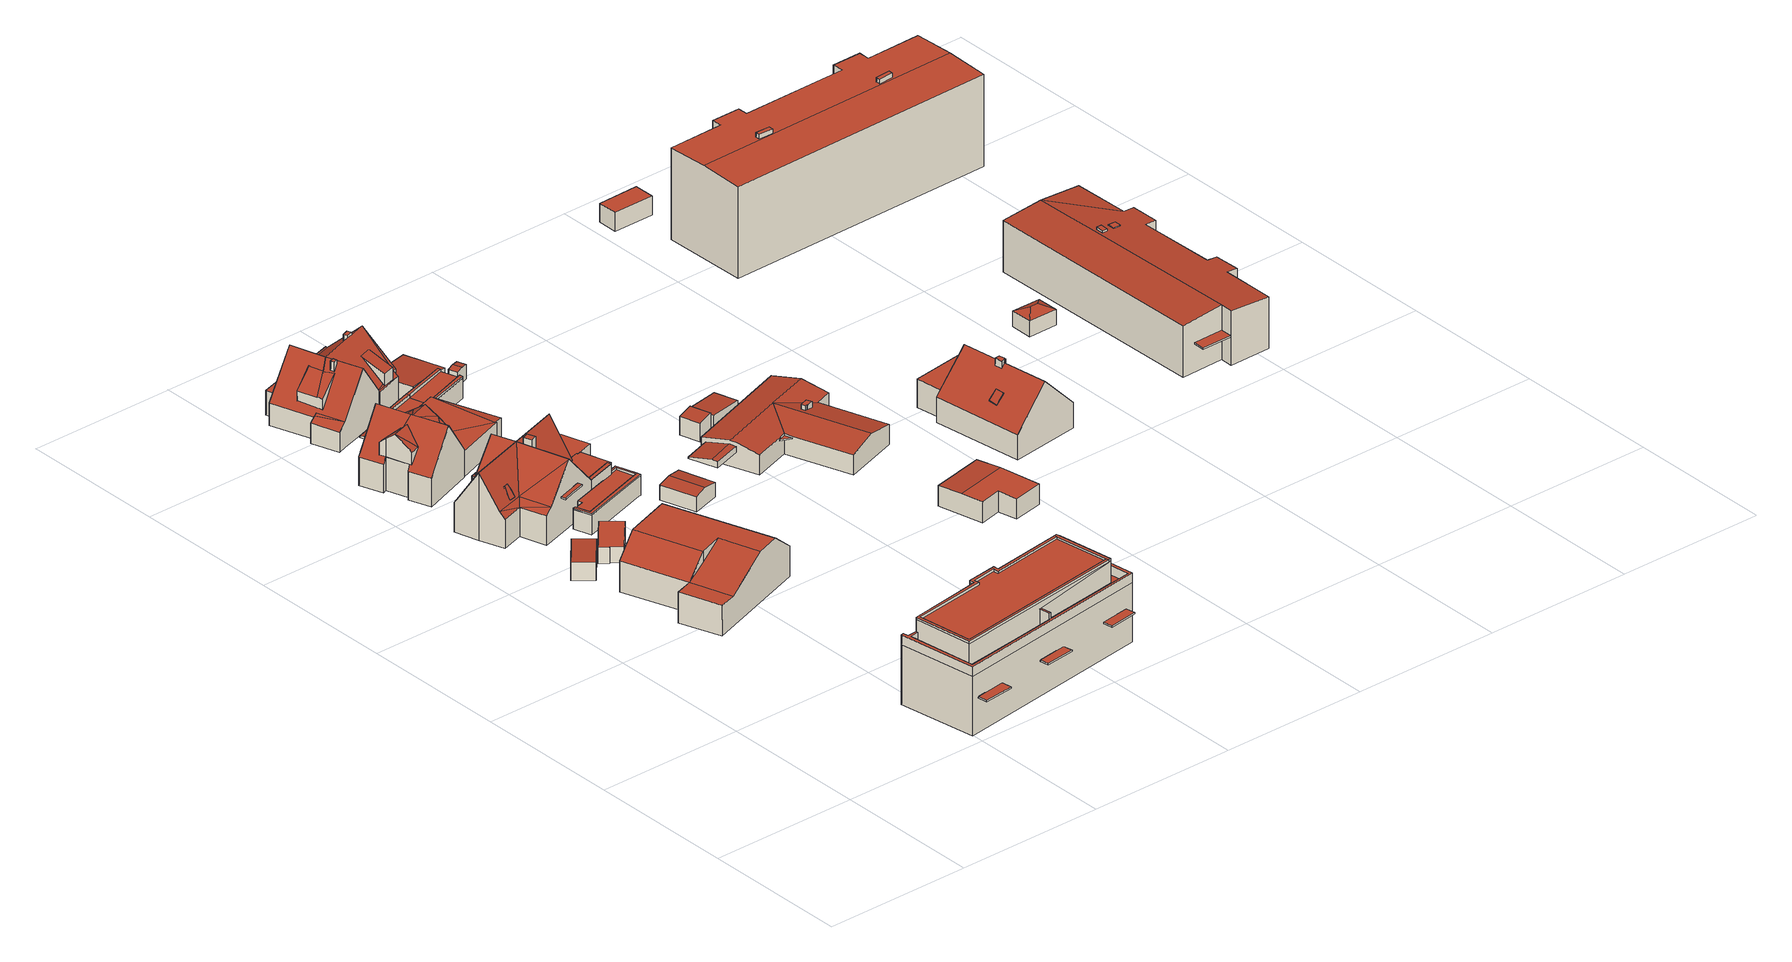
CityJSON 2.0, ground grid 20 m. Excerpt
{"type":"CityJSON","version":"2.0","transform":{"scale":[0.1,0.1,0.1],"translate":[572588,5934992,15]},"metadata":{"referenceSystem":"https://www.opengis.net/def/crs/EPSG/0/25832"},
"CityObjects":{
"building1":{"type":"Building","attributes":{"Grundfläche 2D":"16.717218","Grundhöhe NN":"17.805"},"geometry":[{"type":"Solid","lod":"3","boundaries":[[[[0,1,2,3]],[[1,0,4,5]],[[2,1,5,6]],[[3,2,6,7]],[[0,3,7,4]],[[5,4,7,6]]]],"semantics":{"surfaces":[{"type":"RoofSurface"},{"type":"WallSurface"},{"type":"GroundSurface"}],"values":[[0,1,1,1,1,2]]}}]},
"building2":{"type":"Building","attributes":{"Grundfläche 2D":"209.505184","Grundhöhe NN":"17.968"},"geometry":[{"type":"Solid","lod":"3","boundaries":[[[[8,9,10,11]],[[12,10,9,13,14,15]],[[13,16,17,14]],[[17,18,19,20]],[[20,12,15,21,17]],[[21,14,17]],[[15,14,21]],[[16,13,9,8,22,23]],[[17,16,23,24]],[[18,17,24,25]],[[19,18,25,26]],[[11,10,12,20,19,26,27]],[[8,11,27,22]],[[27,26,25,24,23,22]]]],"semantics":{"surfaces":[{"type":"RoofSurface"},{"type":"WallSurface"},{"type":"GroundSurface"}],"values":[[0,0,0,0,0,1,1,1,1,1,1,1,1,2]]}}]},
"building3":{"type":"Building","attributes":{"Grundfläche 2D":"16.753868","Grundhöhe NN":"17.918"},"geometry":[{"type":"Solid","lod":"3","boundaries":[[[[28,29,30,31,32,33]],[[31,30,34,35]],[[32,31,35,36]],[[33,32,36,37]],[[28,33,37,38]],[[29,28,38,39]],[[30,29,39,34]],[[37,36,35,34,39,38]]]],"semantics":{"surfaces":[{"type":"RoofSurface"},{"type":"WallSurface"},{"type":"GroundSurface"}],"values":[[0,1,1,1,1,1,1,2]]}}]},
"building4":{"type":"Building","attributes":{"Grundfläche 2D":"194.498961","Grundhöhe NN":"17.918"},"children":["building4-1","building4-2","building4-3","building4-4"],"geometry":[{"type":"Solid","lod":"3","boundaries":[[[[40,41,42]],[[43,44,40]],[[40,44,41]],[[43,45,46,44]],[[47,46,48]],[[49,50,51,46,45]],[[52,53,48,46]],[[51,54,55,46]],[[56,57,44,46]],[[58,41,57]],[[41,44,57]],[[55,59,52,46]],[[60,56,47]],[[56,46,47]],[[61,62,63,64,65,66,67,68,69,70,71]],[[72,73,74,75,76]],[[77,78,79,80]],[[81,82,61,50,49,45,43,40,42,83,84]],[[61,71,70,51,50]],[[51,70,69,54]],[[75,74,85,86,59,55,54,69,68]],[[52,59,86,87]],[[52,87,88,78,53]],[[89,47,48,53,78,77,90]],[[60,47,89,91]],[[56,60,91,92]],[[58,57,56,92,93]],[[41,58,93,94]],[[42,41,94,83]],[[62,61,82,95]],[[63,62,95,96]],[[64,63,96,97]],[[65,64,97,98]],[[66,65,98,99]],[[66,99,100,76,67]],[[67,76,75,68]],[[76,100,101,72]],[[73,72,101,102]],[[102,85,74,73]],[[79,78,88,103]],[[80,79,103,104]],[[77,80,104,90]],[[103,88,87,86,85,102,101,100,99,98,97,96,95,82,81,84,83,94,93,92,91,89,90,104]]]],"semantics":{"surfaces":[{"type":"RoofSurface"},{"type":"WallSurface"},{"type":"GroundSurface"}],"values":[[0,0,0,0,0,0,0,0,0,0,0,0,0,0,0,0,0,1,1,1,1,1,1,1,1,1,1,1,1,1,1,1,1,1,1,1,1,1,1,1,1,1,2]]}}]},
"building4-1":{"type":"BuildingInstallation","parents":["building4"],"geometry":[{"type":"MultiSurface","lod":"3","boundaries":[[[105,106,107,108]],[[105,108,109,110]],[[108,107,111,109]],[[106,105,110,112]],[[107,106,112,111]]],"semantics":{"surfaces":[{"type":"RoofSurface"},{"type":"WallSurface"}],"values":[0,1,1,1,1]}}]},
"building4-2":{"type":"BuildingInstallation","parents":["building4"],"geometry":[{"type":"MultiSurface","lod":"3","boundaries":[[[113,114,115,116,117,118]],[[116,115,114,119,120,121]],[[122,123,118,117]],[[123,124,119,114,113,118]],[[121,122,117,116]]],"semantics":{"surfaces":[{"type":"RoofSurface"},{"type":"WallSurface"}],"values":[0,1,1,1,1]}}]},
"building4-3":{"type":"BuildingInstallation","parents":["building4"],"geometry":[{"type":"MultiSurface","lod":"3","boundaries":[[[125,126,127,128]],[[128,127,129,130]],[[125,128,130,131]],[[126,125,131,132]],[[127,126,132,129]]],"semantics":{"surfaces":[{"type":"RoofSurface"},{"type":"WallSurface"}],"values":[0,1,1,1,1]}}]},
"building4-4":{"type":"BuildingInstallation","parents":["building4"],"geometry":[{"type":"MultiSurface","lod":"3","boundaries":[[[133,134,50,135,136]],[[61,50,134,71]],[[135,50,61,62]],[[62,63,137,133,136,135]],[[134,133,137,71]]],"semantics":{"surfaces":[{"type":"RoofSurface"},{"type":"WallSurface"}],"values":[0,1,1,1,1]}}]},
"building5":{"type":"Building","attributes":{"Grundfläche 2D":"155.626624","Grundhöhe NN":"18.077"},"children":["building5-1"],"geometry":[{"type":"MultiSurface","lod":"3","boundaries":[[[138,139,140]],[[138,141,139]],[[139,141,142,143]],[[144,145,146]],[[143,142,144,146]],[[147,146,145]],[[148,149,150,151,152,153]],[[150,149,148]],[[154,155,156,150,148,157,158]],[[144,142,141,138,151,150,156,159,160,145]],[[161,162,163,160]],[[160,163,145]],[[164,165,166,167]],[[168,169,165]],[[169,151,138,166,165]],[[170,171,172]],[[173,171,170]],[[174,171,173]],[[174,175,171]],[[176,177,178]],[[177,176,179,180,181]],[[181,180,182,183,184,185,186,187,188]],[[189,190,191,177,181,192,193,194]],[[195,171,175]],[[145,163,196]],[[166,138,197]],[[163,162,198,196]],[[199,167,166,197]],[[138,140,197]],[[147,145,196]],[[143,146,147,196,198,172,171,175,199,197,140,139]],[[159,156,155,200,201]],[[189,161,160,159,201,202,190]],[[161,189,194,162]],[[198,162,194,193,172]],[[172,193,192,170]],[[170,192,181,173]],[[173,181,188,174]],[[174,188,187,175]],[[199,175,187,186,167]],[[167,186,185,164]],[[203,168,165,164,185,184,204]],[[152,151,169,168,203,205]],[[153,152,205,206]],[[148,153,206,207]],[[158,157,148,207,208]],[[154,158,208,209]],[[155,154,209,200]],[[210,179,176,178,211,212]],[[182,180,179,210,213]],[[183,182,213,214]],[[184,183,214,204]],[[191,190,202,215]],[[177,191,215,216]],[[178,177,216,211]],[[213,210,212,211,216,215,202,201,200,209,208,207,206,205,203,204,214]]],"semantics":{"surfaces":[{"type":"RoofSurface"},{"type":"WallSurface"},{"type":"GroundSurface"}],"values":[0,0,0,0,0,0,0,0,0,0,0,0,0,0,0,0,0,0,0,0,0,0,0,1,1,1,1,1,1,1,1,1,1,1,1,1,1,1,1,1,1,1,1,1,1,1,1,1,1,1,1,1,1,1,1,2]}}]},
"building5-1":{"type":"BuildingInstallation","parents":["building5"],"geometry":[{"type":"MultiSurface","lod":"3","boundaries":[[[217,218,219]],[[220,218,217,221,149]],[[221,222,223,224,225]],[[226,227,221,225]],[[228,221,227]],[[228,149,221]],[[229,148,217,219]],[[148,157,158,230,223,222,221,217]],[[224,223,230,225]],[[218,220,231]],[[219,218,231,229]]],"semantics":{"surfaces":[{"type":"RoofSurface"},{"type":"WallSurface"}],"values":[0,0,0,0,0,0,1,1,1,1,1]}}]},
"building6":{"type":"Building","attributes":{"Grundfläche 2D":"301.211098","Grundhöhe NN":"15.494"},"children":["building6-1","building6-2","building6-3","building6-4","building6-5"],"geometry":[{"type":"MultiSurface","lod":"3","boundaries":[[[232,233,234,235,236,237,238,239,240]],[[241,242,243,244,245,246,247,248,249,250,251,252,253]],[[254,255,256,257,258,259,260,261,262,263,264,265,266,267,268,269,270,271]],[[272,273,274,275,276,277,278,279,280,281,282,283,284,285,286,287,288,289]],[[290,291,292,293,294]],[[295,296,297,298,299,300]],[[301,302,243,242,303]],[[303,304,301]],[[252,305,301,304,241,253]],[[261,306,307,305,252,251,262]],[[297,308,309,306,261,298]],[[310,311,308,297,296,295]],[[310,295,294,312]],[[312,294,293,313]],[[314,313,293,292,270]],[[243,302,314,270,269,244]],[[263,262,251,250]],[[264,263,250,249]],[[249,248,265,264]],[[266,247,246,267]],[[268,267,246,245]],[[269,268,245,244]],[[292,291,271,270]],[[290,254,271,291]],[[255,254,290,315]],[[315,316,256,255]],[[316,317,257,256]],[[317,318,258,257]],[[318,300,259,258]],[[300,299,260,259]],[[299,298,261,260]],[[281,280,232,240]],[[282,281,240,239]],[[283,282,239,238]],[[284,283,238,237]],[[285,284,237,236]],[[234,287,286,285,236,235]],[[288,287,234,233]],[[309,308,272,289]],[[308,311,310,274,273,272]],[[310,312,275,274]],[[312,313,276,275]],[[313,314,277,276]],[[314,302,278,277]],[[302,301,279,278]],[[317,316,319,320]],[[318,317,320,321]],[[300,318,321,322]],[[294,295,323,324]],[[315,290,325,326]],[[316,315,326,319]],[[290,294,324,325]],[[295,300,322,323]],[[322,321,320,319,326,325,324,323]]],"semantics":{"surfaces":[{"type":"RoofSurface"},{"type":"WallSurface"},{"type":"GroundSurface"}],"values":[0,0,0,0,0,0,1,1,1,1,1,1,1,1,1,1,1,1,1,1,1,1,1,1,1,1,1,1,1,1,1,1,1,1,1,1,1,1,1,1,1,1,1,1,1,1,1,1,1,1,1,1,1,2]}}]},
"building6-1":{"type":"BuildingInstallation","parents":["building6"],"geometry":[{"type":"MultiSurface","lod":"3","boundaries":[[[280,279,327,328,329,289,288]],[[305,307,306,329,328,327]],[[306,309,289,329]],[[288,233,232,280]],[[301,305,327,279]]],"semantics":{"surfaces":[{"type":"RoofSurface"},{"type":"WallSurface"}],"values":[0,1,1,1,1]}}]},
"building6-2":{"type":"BuildingInstallation","parents":["building6"],"geometry":[{"type":"MultiSurface","lod":"3","boundaries":[[[330,304,303,331]],[[247,266,331,303,242]],[[266,265,330,331]],[[241,304,330,265,248]]],"semantics":{"surfaces":[{"type":"RoofSurface"},{"type":"WallSurface"}],"values":[0,1,1,1]}}]},
"building6-3":{"type":"BuildingInstallation","parents":["building6"],"geometry":[{"type":"MultiSurface","lod":"3","boundaries":[[[332,333,334,335]],[[336,337,335,334]],[[337,338,332,335]],[[338,339,333,332]],[[339,336,334,333]],[[339,338,337,336]]],"semantics":{"surfaces":[{"type":"RoofSurface"},{"type":"WallSurface"},{"type":"OuterCeilingSurface"}],"values":[0,1,1,1,1,2]}}]},
"building6-4":{"type":"BuildingInstallation","parents":["building6"],"geometry":[{"type":"MultiSurface","lod":"3","boundaries":[[[340,341,342,343]],[[344,345,343,342]],[[345,346,340,343]],[[346,347,341,340]],[[347,344,342,341]],[[347,346,345,344]]],"semantics":{"surfaces":[{"type":"RoofSurface"},{"type":"WallSurface"},{"type":"OuterCeilingSurface"}],"values":[0,1,1,1,1,2]}}]},
"building6-5":{"type":"BuildingInstallation","parents":["building6"],"geometry":[{"type":"MultiSurface","lod":"3","boundaries":[[[348,349,350,351]],[[348,351,352,353]],[[349,348,353,354]],[[350,349,354,355]],[[351,350,355,352]],[[353,352,355,354]]],"semantics":{"surfaces":[{"type":"RoofSurface"},{"type":"WallSurface"},{"type":"OuterCeilingSurface"}],"values":[0,1,1,1,1,2]}}]},
"building7":{"type":"Building","attributes":{"Grundfläche 2D":"32.108771","Grundhöhe NN":"17.910"},"children":["building7-1","building7-2"],"geometry":[{"type":"Solid","lod":"3","boundaries":[[[[356,357,358,359,360,361,362,363,364,365,366,367,368]],[[357,356,368,369,370]],[[371,359,358,357,370,372]],[[373,361,360,359,371,374]],[[362,361,373,96]],[[363,362,96,95]],[[364,363,95,375]],[[365,364,375,376]],[[369,368,367,366,365,376,377]],[[376,375,95,96,373,374,371,372,370,369,377]]]],"semantics":{"surfaces":[{"type":"RoofSurface"},{"type":"WallSurface"},{"type":"GroundSurface"}],"values":[[0,1,1,1,1,1,1,1,1,2]]}}]},
"building7-1":{"type":"BuildingInstallation","parents":["building7"],"geometry":[{"type":"MultiSurface","lod":"3","boundaries":[[[378,379,380,381,382,383,384,385,386,387,388,389]],[[390,384,383,363]],[[385,384,390,391]],[[386,385,391,392]],[[387,386,392,366]],[[366,367,368,389,388,387]],[[356,357,378,389,368]],[[357,358,359,379,378]],[[359,360,361,381,380,379]],[[362,382,381,361]],[[362,363,383,382]]],"semantics":{"surfaces":[{"type":"RoofSurface"},{"type":"WallSurface"}],"values":[0,1,1,1,1,1,1,1,1,1,1]}}]},
"building7-2":{"type":"BuildingInstallation","parents":["building7"],"geometry":[{"type":"MultiSurface","lod":"3","boundaries":[[[393,394,395,396,397,398]],[[395,394,399,400]],[[396,395,400,401]],[[402,403,393,398,397,396,401,404]],[[394,393,403,399]],[[402,404,401,400,399,403]]],"semantics":{"surfaces":[{"type":"RoofSurface"},{"type":"WallSurface"},{"type":"OuterCeilingSurface"}],"values":[0,1,1,1,1,2]}}]},
"building8":{"type":"Building","attributes":{"Grundfläche 2D":"18.990892","Grundhöhe NN":"18.241"},"children":["building8-1","building8-2","building8-3"],"geometry":[{"type":"Solid","lod":"3","boundaries":[[[[405,406,407,408,409,410,411,412]],[[406,405,412,413,414]],[[414,415,416,417,408,407,406]],[[417,416,415,418,419,410,409,408]],[[411,410,419,418,413,412]],[[415,414,413,418]]]],"semantics":{"surfaces":[{"type":"RoofSurface"},{"type":"WallSurface"},{"type":"GroundSurface"}],"values":[[0,1,1,1,1,2]]}}]},
"building8-1":{"type":"BuildingInstallation","parents":["building8"],"geometry":[{"type":"MultiSurface","lod":"3","boundaries":[[[420,182,180,421]],[[408,409,422,182,420]],[[411,180,182,422,410]],[[180,411,423,424,425,421]],[[407,408,420,421,425]]],"semantics":{"surfaces":[{"type":"RoofSurface"},{"type":"WallSurface"}],"values":[0,1,1,1,1]}}]},
"building8-2":{"type":"BuildingInstallation","parents":["building8"],"geometry":[{"type":"MultiSurface","lod":"3","boundaries":[[[426,427,425,424]],[[426,424,423,405]],[[405,406,427,426]],[[406,407,425,427]]],"semantics":{"surfaces":[{"type":"RoofSurface"},{"type":"WallSurface"}],"values":[0,1,1,1]}}]},
"building8-3":{"type":"BuildingInstallation","parents":["building8"],"geometry":[{"type":"MultiSurface","lod":"3","boundaries":[[[428,429,422,409,417,430,431,432,433,434]],[[431,430,435,436]],[[429,437,419,410,422]],[[416,417,409,410,419]],[[434,433,438,439]],[[428,434,439,440]],[[429,428,440,437]],[[417,416,435,430]],[[432,431,436,441]],[[433,432,441,438]],[[438,441,436,435,416,419,437,440,439]]],"semantics":{"surfaces":[{"type":"RoofSurface"},{"type":"WallSurface"},{"type":"OuterCeilingSurface"}],"values":[0,1,1,1,1,1,1,1,1,1,2]}}]},
"building9":{"type":"Building","attributes":{"Grundfläche 2D":"142.326279","Grundhöhe NN":"18.080"},"children":["building9-1","building9-2","building9-3","building9-4"],"geometry":[{"type":"Solid","lod":"3","boundaries":[[[[442,443,444,445]],[[446,445,444]],[[447,448,449]],[[450,451,452,453,446,444,454,455,448,449,448],[448,447,449]],[[454,456,448,455]],[[450,448,457]],[[458,459,456]],[[460,456,459,461,462]],[[461,463,464,465,448,456,460,462]],[[466,463,461]],[[465,464,463,467,457,448]],[[467,468,469,457]],[[470,471,472,473,474,475]],[[476,477,478,479,480]],[[453,445,446]],[[453,452,481,482]],[[445,453,482,483,442]],[[443,442,483,484]],[[485,486,456,454,444,443,484,487]],[[458,456,486,488]],[[459,458,488,489]],[[461,459,489,490]],[[466,461,490,491]],[[468,467,463,466,491,492]],[[478,477,475,474,469,468,492,493]],[[469,474,473,457]],[[481,452,451,450,457,473,472,494]],[[475,477,476,470]],[[470,476,495,496,471]],[[472,471,496,494]],[[479,478,493,497]],[[480,479,497,498]],[[495,476,480,498]],[[488,486,485,487,484,483,482,481,494,496,495,498,497,493,492,491,490,489]]]],"semantics":{"surfaces":[{"type":"RoofSurface"},{"type":"WallSurface"},{"type":"GroundSurface"}],"values":[[0,0,0,0,0,0,0,0,0,0,0,0,0,0,1,1,1,1,1,1,1,1,1,1,1,1,1,1,1,1,1,1,1,2]]}}]},
"building9-1":{"type":"BuildingInstallation","parents":["building9"],"geometry":[{"type":"MultiSurface","lod":"3","boundaries":[[[499,500,501,502,503]],[[504,505,502,501]],[[503,502,505,462]],[[460,504,501,500,506]]],"semantics":{"surfaces":[{"type":"RoofSurface"},{"type":"WallSurface"}],"values":[0,1,1,1]}}]},
"building9-2":{"type":"BuildingInstallation","parents":["building9"],"geometry":[{"type":"MultiSurface","lod":"3","boundaries":[[[507,508,509,510]],[[510,509,465,464]],[[507,510,464,511]],[[508,507,511,512]],[[509,508,512,465]]],"semantics":{"surfaces":[{"type":"RoofSurface"},{"type":"WallSurface"}],"values":[0,1,1,1,1]}}]},
"building9-3":{"type":"BuildingInstallation","parents":["building9"],"geometry":[{"type":"MultiSurface","lod":"3","boundaries":[[[513,514,515,516,517,518,519,449,520,521]],[[522,523,524,520,449]],[[524,525,526,447,527,528,529,514,513,521,520]],[[515,514,529]],[[530,525,524,523,522,531]]],"semantics":{"surfaces":[{"type":"RoofSurface"},{"type":"WallSurface"}],"values":[0,0,1,1,1]}}]},
"building9-4":{"type":"BuildingInstallation","parents":["building9"],"geometry":[{"type":"MultiSurface","lod":"3","boundaries":[[[532,533,534,535,536]],[[535,534,537,538]],[[539,536,535,538]],[[532,536,539,540]],[[537,534,533,532,540,541]]],"semantics":{"surfaces":[{"type":"RoofSurface"},{"type":"WallSurface"}],"values":[0,1,1,1,1]}}]},
"building10":{"type":"Building","attributes":{"Grundfläche 2D":"19.818696","Grundhöhe NN":"17.860"},"geometry":[{"type":"Solid","lod":"3","boundaries":[[[[542,543,544,545]],[[546,542,545,547]],[[547,545,544,548,549]],[[546,547,549,550]],[[543,542,546,550,551]],[[544,543,551,548]],[[549,548,551,550]]]],"semantics":{"surfaces":[{"type":"RoofSurface"},{"type":"WallSurface"},{"type":"GroundSurface"}],"values":[[0,0,1,1,1,1,2]]}}]},
"building11":{"type":"Building","attributes":{"Grundfläche 2D":"22.985115","Grundhöhe NN":"17.937"},"children":["building11-1","building11-2"],"geometry":[{"type":"Solid","lod":"3","boundaries":[[[[552,553,554,555,556,406,405,412,557,558]],[[556,555,559,560]],[[406,556,560,561]],[[412,405,406,561,562]],[[557,412,562,563]],[[558,557,563,564]],[[552,558,564,565]],[[555,554,566,559]],[[554,553,552,565,566]],[[565,564,563,562,561,560,559,566]]]],"semantics":{"surfaces":[{"type":"RoofSurface"},{"type":"WallSurface"},{"type":"GroundSurface"}],"values":[[0,1,1,1,1,1,1,1,1,2]]}}]},
"building11-1":{"type":"BuildingInstallation","parents":["building11"],"geometry":[{"type":"MultiSurface","lod":"3","boundaries":[[[567,568,569,570]],[[570,569,553,557]],[[567,570,557,558]],[[568,567,558,552]],[[569,568,552,553]]],"semantics":{"surfaces":[{"type":"RoofSurface"},{"type":"WallSurface"}],"values":[0,1,1,1,1]}}]},
"building11-2":{"type":"BuildingInstallation","parents":["building11"],"geometry":[{"type":"MultiSurface","lod":"3","boundaries":[[[426,571,572,573,574,575,427]],[[556,406,427,575]],[[555,556,575,574]],[[406,405,426,427]],[[426,405,554,572,571]],[[572,554,555,574,573]]],"semantics":{"surfaces":[{"type":"RoofSurface"},{"type":"WallSurface"}],"values":[0,1,1,1,1,1]}}]},
"building12":{"type":"Building","attributes":{"Grundfläche 2D":"33.633745","Grundhöhe NN":"18.136"},"geometry":[{"type":"Solid","lod":"3","boundaries":[[[[576,577,578,579,580,581,582,583,555,584]],[[585,586,555,583]],[[586,587,584,555]],[[587,588,576,584]],[[588,589,577,576]],[[589,590,578,577]],[[590,491,579,578]],[[491,490,580,579]],[[489,591,582,581]],[[490,489,581,580]],[[591,585,583,582]],[[585,591,489,490,491,590,589,588,587,586]]]],"semantics":{"surfaces":[{"type":"RoofSurface"},{"type":"WallSurface"},{"type":"GroundSurface"}],"values":[[0,1,1,1,1,1,1,1,1,1,1,2]]}}]},
"building13":{"type":"Building","attributes":{"Grundfläche 2D":"2.554455","Grundhöhe NN":"18.136"},"geometry":[{"type":"Solid","lod":"3","boundaries":[[[[592,593,594,595]],[[596,592,595,597]],[[597,595,594,598,599]],[[596,597,599,600]],[[593,592,596,600,601]],[[594,593,601,598]],[[599,598,601,600]]]],"semantics":{"surfaces":[{"type":"RoofSurface"},{"type":"WallSurface"},{"type":"GroundSurface"}],"values":[[0,0,1,1,1,1,2]]}}]},
"building14":{"type":"Building","attributes":{"Grundfläche 2D":"196.750149","Grundhöhe NN":"17.727"},"children":["building14-1","building14-2","building14-3"],"geometry":[{"type":"Solid","lod":"3","boundaries":[[[[602,603,604,605,606,607]],[[606,605,608,609,610,611]],[[612,613,614,606,611]],[[615,606,614,616]],[[615,617,607,606]],[[609,608,605,604,603,618,619]],[[620,611,610,609,619,621,622]],[[612,611,620,622,621,623,613]],[[616,614,613,623,624]],[[615,616,624,625]],[[617,615,625,626]],[[602,607,617,626,627]],[[603,602,627,618]],[[626,625,624,623,621,619,618,627]]]],"semantics":{"surfaces":[{"type":"RoofSurface"},{"type":"WallSurface"},{"type":"GroundSurface"}],"values":[[0,0,0,0,0,1,1,1,1,1,1,1,1,2]]}}]},
"building14-1":{"type":"BuildingInstallation","parents":["building14"],"geometry":[{"type":"MultiSurface","lod":"3","boundaries":[[[628,629,630,631,632,633]],[[633,632,634,635]],[[628,633,635,636]],[[629,628,636,637]],[[630,629,637,638]],[[631,630,638,639]],[[632,631,639,634]]],"semantics":{"surfaces":[{"type":"RoofSurface"},{"type":"WallSurface"}],"values":[0,1,1,1,1,1,1]}}]},
"building14-2":{"type":"BuildingInstallation","parents":["building14"],"geometry":[{"type":"MultiSurface","lod":"3","boundaries":[[[640,641,642,643,644]],[[645,640,644,646]],[[644,643,642,647,648,646]],[[645,646,648,649]],[[641,640,645,649,650]],[[642,641,650,647]],[[648,647,650,649]]],"semantics":{"surfaces":[{"type":"RoofSurface"},{"type":"WallSurface"},{"type":"OuterCeilingSurface"}],"values":[0,0,1,1,1,1,2]}}]},
"building14-3":{"type":"BuildingInstallation","parents":["building14"],"geometry":[{"type":"MultiSurface","lod":"3","boundaries":[[[620,651,652]],[[620,622,653,651]],[[652,654,622,620]],[[652,651,653,654]],[[622,654,653]]],"semantics":{"surfaces":[{"type":"RoofSurface"},{"type":"WallSurface"},{"type":"OuterCeilingSurface"}],"values":[0,1,1,1,2]}}]},
"building15":{"type":"Building","attributes":{"Grundfläche 2D":"22.827590","Grundhöhe NN":"17.908"},"geometry":[{"type":"Solid","lod":"3","boundaries":[[[[655,656,657,658]],[[659,660,661,662,663]],[[657,662,661,658]],[[658,661,664,665,655]],[[656,655,665,666]],[[656,666,667,662,657]],[[661,660,668,664]],[[662,667,669,663]],[[659,663,669,670]],[[660,659,670,668]],[[670,669,667,666,665,664,668]]]],"semantics":{"surfaces":[{"type":"RoofSurface"},{"type":"WallSurface"},{"type":"GroundSurface"}],"values":[[0,0,1,1,1,1,1,1,1,1,2]]}}]},
"building16":{"type":"Building","attributes":{"Grundfläche 2D":"56.738794","Grundhöhe NN":"17.748"},"geometry":[{"type":"Solid","lod":"3","boundaries":[[[[671,672,673,674]],[[675,671,674,676,677,678]],[[676,674,673,679,680]],[[677,676,680,681]],[[678,677,681,682]],[[675,678,682,683]],[[672,671,675,683,684]],[[673,672,684,679]],[[684,683,682,681,680,679]]]],"semantics":{"surfaces":[{"type":"RoofSurface"},{"type":"WallSurface"},{"type":"GroundSurface"}],"values":[[0,0,1,1,1,1,1,1,2]]}}]},
"building17":{"type":"Building","attributes":{"Grundfläche 2D":"149.210447","Grundhöhe NN":"17.899"},"children":["building17-1","building17-2"],"geometry":[{"type":"Solid","lod":"3","boundaries":[[[[685,686,687,686,688,689,690,691]],[[692,689,688,686,693,686,685,694]],[[695,696,697,698]],[[691,690,699,700]],[[694,685,691,700,701]],[[692,694,701,702]],[[695,703,699,690,689,692,702,704,696]],[[697,696,704,705]],[[698,697,705,706]],[[695,698,706,703]],[[706,705,704,702,701,700,699,703]]]],"semantics":{"surfaces":[{"type":"RoofSurface"},{"type":"WallSurface"},{"type":"GroundSurface"}],"values":[[0,0,0,1,1,1,1,1,1,1,2]]}}]},
"building17-1":{"type":"BuildingInstallation","parents":["building17"],"geometry":[{"type":"MultiSurface","lod":"3","boundaries":[[[707,708,709,710,711,712,713]],[[711,710,714,715]],[[711,715,687,712]],[[713,712,687,686]],[[686,716,707,713]],[[716,693,717,709,708,707]],[[710,709,717,688,714]]],"semantics":{"surfaces":[{"type":"RoofSurface"},{"type":"WallSurface"}],"values":[0,1,1,1,1,1,1]}}]},
"building17-2":{"type":"BuildingInstallation","parents":["building17"],"geometry":[{"type":"MultiSurface","lod":"3","boundaries":[[[718,719,720,721]],[[719,718,722,723]],[[720,719,723,724]],[[721,720,724,725]],[[718,721,725,722]]],"semantics":{"surfaces":[{"type":"RoofSurface"},{"type":"WallSurface"}],"values":[0,1,1,1,1]}}]},
"building18":{"type":"Building","attributes":{"Grundfläche 2D":"15.455327","Grundhöhe NN":"18.098"},"geometry":[{"type":"Solid","lod":"3","boundaries":[[[[726,727,728,729]],[[730,731,729,728]],[[731,732,726,729]],[[732,733,727,726]],[[733,730,728,727]],[[733,732,731,730]]]],"semantics":{"surfaces":[{"type":"RoofSurface"},{"type":"WallSurface"},{"type":"GroundSurface"}],"values":[[0,1,1,1,1,2]]}}]},
"building19":{"type":"Building","attributes":{"Grundfläche 2D":"11.744305","Grundhöhe NN":"17.749"},"geometry":[{"type":"Solid","lod":"3","boundaries":[[[[734,735,736]],[[734,737,738,735]],[[737,734,736,739]],[[737,739,738]],[[740,741,736,735]],[[741,742,739,736]],[[742,743,738,739]],[[743,740,735,738]],[[743,742,741,740]]]],"semantics":{"surfaces":[{"type":"RoofSurface"},{"type":"WallSurface"},{"type":"GroundSurface"}],"values":[[0,0,0,0,1,1,1,1,2]]}}]},
"building20":{"type":"Building","attributes":{"Grundfläche 2D":"381.014681","Grundhöhe NN":"17.817"},"children":["building20-1","building20-2","building20-3","building20-4","building20-5"],"geometry":[{"type":"Solid","lod":"3","boundaries":[[[[744,745,746,747]],[[745,748,749,750,751,752,753,754,755,756,757,746]],[[758,746,757]],[[759,745,744,760,761,762]],[[745,759,762,761,763,748]],[[749,748,763,764]],[[750,749,764,765]],[[751,750,765,766]],[[752,751,766,767]],[[753,752,767,768]],[[754,753,768,769]],[[755,754,769,770]],[[756,755,770,771]],[[757,756,771,772]],[[758,757,772,773]],[[747,746,758,773,774]],[[744,747,774,760]],[[767,766,765,764,763,761,760,774,773,772,771,770,769,768]]]],"semantics":{"surfaces":[{"type":"RoofSurface"},{"type":"WallSurface"},{"type":"GroundSurface"}],"values":[[0,0,0,1,1,1,1,1,1,1,1,1,1,1,1,1,1,2]]}}]},
"building20-1":{"type":"BuildingInstallation","parents":["building20"],"geometry":[{"type":"MultiSurface","lod":"3","boundaries":[[[775,776,777,778]],[[779,780,778,777]],[[775,778,780,781]],[[781,782,776,775]],[[777,776,782,779]]],"semantics":{"surfaces":[{"type":"RoofSurface"},{"type":"WallSurface"}],"values":[0,1,1,1,1]}}]},
"building20-2":{"type":"BuildingInstallation","parents":["building20"],"geometry":[{"type":"MultiSurface","lod":"3","boundaries":[[[783,784,785,786]],[[784,783,787,788]],[[789,787,783,786]],[[790,789,786,785]],[[785,784,788,790]]],"semantics":{"surfaces":[{"type":"RoofSurface"},{"type":"WallSurface"}],"values":[0,1,1,1,1]}}]},
"building20-3":{"type":"BuildingInstallation","parents":["building20"],"geometry":[{"type":"MultiSurface","lod":"3","boundaries":[[[791,759,792,793]],[[759,762,794,792]],[[793,792,794,795]],[[791,796,762,759]],[[791,793,795,796]],[[794,762,796,795]]],"semantics":{"surfaces":[{"type":"RoofSurface"},{"type":"WallSurface"},{"type":"OuterCeilingSurface"}],"values":[0,1,1,1,1,2]}}]},
"building20-4":{"type":"BuildingInstallation","parents":["building20"],"geometry":[{"type":"MultiSurface","lod":"3","boundaries":[[[797,798,799,800]],[[801,802,800,799]],[[802,803,797,800]],[[803,804,798,797]],[[804,801,799,798]],[[804,803,802,801]]],"semantics":{"surfaces":[{"type":"RoofSurface"},{"type":"WallSurface"},{"type":"OuterCeilingSurface"}],"values":[0,1,1,1,1,2]}}]},
"building20-5":{"type":"BuildingInstallation","parents":["building20"],"geometry":[{"type":"MultiSurface","lod":"3","boundaries":[[[805,806,807,808]],[[809,810,808,807]],[[810,811,805,808]],[[811,812,806,805]],[[812,809,807,806]],[[812,811,810,809]]],"semantics":{"surfaces":[{"type":"RoofSurface"},{"type":"WallSurface"},{"type":"OuterCeilingSurface"}],"values":[0,1,1,1,1,2]}}]},
"building21":{"type":"Building","attributes":{"Grundfläche 2D":"445.889318","Grundhöhe NN":"17.815"},"children":["building21-1","building21-2"],"geometry":[{"type":"Solid","lod":"3","boundaries":[[[[813,814,815,816]],[[817,818,819,820,821,822,823,824,825,826,813,816]],[[815,814,827,828]],[[817,816,815,828,829]],[[818,817,829,830]],[[819,818,830,831]],[[820,819,831,832]],[[821,820,832,833]],[[822,821,833,834]],[[823,822,834,835]],[[824,823,835,836]],[[825,824,836,837]],[[826,825,837,838]],[[827,814,813,826,838]],[[827,838,837,836,835,834,833,832,831,830,829,828]]]],"semantics":{"surfaces":[{"type":"RoofSurface"},{"type":"WallSurface"},{"type":"GroundSurface"}],"values":[[0,0,1,1,1,1,1,1,1,1,1,1,1,1,2]]}}]},
"building21-1":{"type":"BuildingInstallation","parents":["building21"],"geometry":[{"type":"MultiSurface","lod":"3","boundaries":[[[839,840,841,842]],[[842,841,843,844]],[[844,845,839,842]],[[840,839,845,846]],[[846,843,841,840]]],"semantics":{"surfaces":[{"type":"RoofSurface"},{"type":"WallSurface"}],"values":[0,1,1,1,1]}}]},
"building21-2":{"type":"BuildingInstallation","parents":["building21"],"geometry":[{"type":"MultiSurface","lod":"3","boundaries":[[[847,848,849,850]],[[850,849,851,852]],[[847,850,852,853]],[[848,847,853,854]],[[849,848,854,851]]],"semantics":{"surfaces":[{"type":"RoofSurface"},{"type":"WallSurface"}],"values":[0,1,1,1,1]}}]}
},
"vertices":[
[50,549,53],[72,530,53],[109,572,50],[87,591,50],[50,549,28],[72,530,28],[109,572,28],[87,591,28],
[196,532,71],[165,522,98],[214,379,98],[244,389,71],[182,368,98],[102,501,98],[132,411,98],[164,422,98],[74,491,71],[104,403,71],[80,395,71],[99,340,71],[122,347,71],[132,411,84],[196,532,30],[74,491,30],[104,403,30],[80,395,30],[99,340,30],[244,389,30],
[158,579,51],[135,599,51],[97,556,51],[107,547,51],[108,549,51],[121,538,51],[97,556,29],[107,547,29],[108,549,29],[121,538,29],[158,579,29],[135,599,29],
[87,627,76],[68,660,68],[79,625,68],[124,639,119],[75,669,76],[125,639,120],[104,708,120],[51,727,68],[94,740,120],[127,640,117],[170,653,68],[158,693,68],[140,754,68],[139,755,68],[182,700,68],[173,730,120],[27,684,120],[36,658,76],[38,651,68],[163,761,68],[18,717,68],[170,653,67],[211,665,67],[210,668,67],[214,669,67],[202,709,67],[197,708,67],[197,710,67],[181,705,67],[182,700,67],[158,693,67],[168,657,67],[225,718,65],[209,770,65],[165,756,65],[181,705,65],[197,710,65],[79,736,66],[139,755,66],[134,770,66],[74,751,66],[125,639,29],[170,653,29],[79,625,29],[124,639,29],[165,756,29],[163,761,29],[140,754,29],[139,755,29],[51,727,29],[79,736,29],[18,717,29],[27,684,29],[38,651,29],[68,660,29],[211,665,29],[210,668,29],[214,669,29],[202,709,29],[197,708,29],[197,710,29],[225,718,29],[209,770,29],[134,770,29],[74,751,29],
[139,696,87],[132,694,95],[134,688,95],[141,691,87],[141,691,86],[139,696,86],[134,688,94],[132,694,94],
[66,672,86],[64,677,93],[57,675,93],[56,675,93],[59,666,79],[67,668,79],[64,677,92],[57,675,92],[56,675,92],[59,666,78],[67,668,78],[66,672,85],
[121,693,127],[117,704,127],[109,701,127],[113,690,127],[109,701,116],[113,690,116],[121,693,106],[117,704,107],
[209,670,68],[168,657,68],[211,665,68],[210,668,68],[209,670,67],
[60,868,93],[78,857,106],[73,872,95],[55,836,115],[55,834,116],[83,844,116],[56,833,115],[81,811,93],[89,829,105],[93,816,95],[16,835,76],[41,834,107],[52,833,120],[37,877,120],[0,864,69],[11,833,69],[22,803,69],[32,773,69],[69,786,120],[20,823,76],[26,805,76],[103,798,69],[103,799,69],[95,820,69],[92,819,75],[93,816,75],[78,870,69],[72,888,69],[73,872,75],[74,868,75],[72,889,69],[56,884,91],[93,831,93],[83,844,104],[89,829,93],[102,850,93],[84,859,93],[78,857,93],[157,916,63],[174,826,64],[187,831,63],[156,919,63],[96,897,65],[102,850,65],[93,896,65],[94,894,65],[72,888,65],[78,870,65],[74,868,65],[78,857,65],[84,859,65],[95,820,65],[103,799,65],[175,825,64],[93,831,65],[89,829,65],[92,819,65],[83,844,93],[93,816,93],[73,872,93],[92,819,93],[74,868,93],[32,773,31],[103,798,31],[103,799,31],[72,889,31],[72,888,31],[0,864,31],[11,833,31],[16,835,31],[26,805,31],[22,803,31],[156,919,31],[187,831,31],[157,916,31],[93,896,31],[94,894,31],[175,825,31],[174,826,31],
[16,835,100],[22,846,93],[13,843,93],[40,835,106],[20,823,110],[26,805,96],[27,802,93],[31,803,93],[40,806,93],[41,812,98],[45,831,110],[42,833,107],[13,843,76],[27,802,76],[22,846,88],
[451,73,114],[440,147,114],[339,133,114],[338,137,114],[338,140,114],[305,135,114],[306,128,114],[205,114,114],[215,40,114],[335,53,85],[332,52,85],[212,36,85],[201,114,85],[189,112,85],[202,19,85],[334,37,85],[337,38,85],[470,56,85],[457,149,85],[444,147,85],[455,70,85],[451,69,85],[187,123,98],[183,122,98],[199,15,98],[474,54,98],[459,160,98],[455,160,98],[456,153,98],[443,152,98],[444,147,98],[457,149,98],[470,56,98],[337,38,98],[334,37,98],[202,19,98],[189,112,98],[201,114,98],[201,117,98],[188,116,98],[343,137,117],[342,140,117],[342,144,117],[301,139,117],[302,132,117],[201,117,117],[212,36,117],[451,69,117],[451,73,117],[215,40,117],[205,114,117],[306,128,117],[305,135,117],[338,140,117],[338,137,117],[339,133,117],[440,147,117],[440,151,117],[187,123,85],[188,116,85],[201,117,85],[302,132,85],[301,139,85],[342,144,85],[342,140,85],[343,137,85],[443,152,85],[456,153,85],[455,160,85],[451,69,114],[212,36,114],[332,52,106],[335,53,106],[455,70,114],[443,152,114],[444,147,114],[343,137,114],[440,151,114],[342,144,114],[342,140,114],[301,139,114],[302,132,114],[201,117,114],[183,122,85],[199,15,85],[474,54,85],[459,160,85],[199,15,5],[474,54,5],[459,160,5],[455,160,5],[342,144,5],[301,139,5],[187,123,5],[183,122,5],
[455,70,117],[444,147,117],[443,152,117],
[337,38,106],[334,37,106],
[251,8,54],[249,22,54],[208,16,54],[210,3,54],[208,16,52],[210,3,52],[251,8,52],[249,22,52],
[426,33,55],[465,39,55],[463,52,55],[424,47,55],[463,52,53],[424,47,53],[426,33,53],[465,39,53],
[315,31,54],[317,19,54],[357,24,54],[355,37,54],[355,37,52],[315,31,52],[317,19,52],[357,24,52],
[132,613,55],[133,609,55],[231,639,54],[233,639,54],[232,644,54],[223,672,54],[210,668,54],[211,665,54],[142,644,55],[144,638,55],[129,633,55],[127,633,55],[126,633,55],[126,633,29],[133,609,29],[233,639,29],[231,639,29],[223,672,29],[232,644,29],[142,644,29],[144,638,29],[127,633,29],
[133,609,57],[233,639,57],[232,644,57],[223,672,57],[210,668,57],[211,665,57],[222,669,57],[229,643,57],[135,614,57],[129,633,57],[127,633,57],[126,633,57],[222,669,54],[229,643,54],[135,614,55],
[144,638,79],[142,644,79],[107,634,79],[109,627,79],[126,633,79],[127,633,79],[142,644,77],[107,634,77],[109,627,77],[127,633,77],[144,638,77],[126,633,77],
[144,942,56],[142,946,56],[86,926,56],[82,925,56],[84,920,56],[93,896,56],[96,897,56],[151,917,56],[151,917,32],[142,946,32],[82,925,32],[82,925,53],[82,925,55],[93,896,32],[93,896,53],
[82,925,65],[86,926,65],[93,896,62],[87,924,56],[87,924,62],[86,926,62],
[144,942,60],[142,946,60],
[72,888,62],[94,894,62],[84,925,55],[83,928,55],[46,916,55],[56,884,62],[72,889,62],[84,925,53],[83,928,53],[94,894,53],[56,884,53],[72,889,53],[72,888,53],[46,916,53],
[19,971,58],[31,934,58],[43,938,65],[28,974,63],[31,975,65],[34,977,70],[64,997,117],[56,992,104],[50,1044,117],[25,1037,83],[9,1032,61],[28,974,61],[80,949,117],[70,981,117],[113,960,70],[80,1053,73],[113,958,69],[151,970,69],[124,965,72],[149,977,74],[140,972,73],[141,1022,117],[119,1015,117],[111,1013,117],[154,978,74],[127,1067,73],[127,1070,73],[79,1056,73],[84,1071,64],[21,1052,64],[25,1037,64],[80,1053,64],[79,1056,64],[87,1059,64],[84,1071,58],[87,1059,58],[122,1069,54],[117,1084,54],[83,1073,58],[9,1032,31],[28,974,31],[19,971,31],[31,934,31],[80,949,31],[113,960,31],[43,938,31],[113,958,31],[151,970,31],[149,977,31],[154,978,31],[127,1070,31],[122,1069,31],[25,1037,31],[84,1071,31],[21,1052,31],[117,1084,31],[83,1073,31],
[130,999,100],[115,994,100],[124,963,86],[141,968,86],[131,1000,100],[124,963,70],[141,968,70],[120,976,83],
[117,1021,120],[109,1018,120],[111,1013,120],[119,1015,120],[117,1021,112],[109,1018,112],
[35,975,84],[36,969,84],[61,977,105],[61,978,105],[60,979,105],[59,983,105],[59,984,105],[34,977,84],[34,976,84],[50,1010,105],[46,1009,101],[26,1003,84],[26,1003,70],[29,992,70],[34,976,70],[35,975,70],[36,969,70],[28,1003,74],[46,1009,98],
[60,984,119],[62,980,119],[62,979,119],[67,981,119],[66,986,119],[62,979,106],[67,981,114],[66,986,114],[60,984,107],[62,980,106],
[276,575,52],[295,580,49],[281,628,49],[262,622,52],[258,569,49],[243,617,49],[281,628,29],[243,617,29],[258,569,29],[295,580,29],
[218,935,56],[217,939,56],[209,963,56],[208,967,56],[156,950,56],[156,919,56],[157,916,56],[208,967,29],[156,950,29],[142,946,29],[151,917,29],[156,919,29],[157,916,29],[218,935,29],[209,963,29],
[157,916,59],[218,935,59],[217,939,59],[156,919,59],
[157,946,60],[209,963,59],[208,966,59],[208,967,59],[156,950,60],
[220,969,54],[203,1022,54],[146,1003,61],[154,978,61],[149,977,62],[151,970,62],[150,970,62],[156,950,62],[208,966,56],[156,950,31],[208,967,31],[208,966,31],[220,969,31],[203,1022,31],[146,1003,31],[150,970,31],
[234,971,52],[225,968,50],[229,956,50],[238,959,52],[244,975,50],[248,963,50],[229,956,31],[248,963,31],[244,975,31],[225,968,31],
[493,711,54],[343,660,54],[355,624,62],[355,623,62],[446,654,62],[506,674,62],[358,616,61],[368,586,54],[410,600,54],[420,604,54],[424,593,54],[450,516,54],[488,529,62],[495,631,54],[525,541,54],[518,639,54],[343,660,27],[368,586,27],[420,604,52],[420,604,27],[420,604,50],[450,516,27],[525,541,27],[495,631,27],[518,639,27],[493,711,27],
[465,618,67],[467,619,67],[468,618,67],[477,621,67],[474,628,67],[463,624,67],[474,628,59],[463,624,61],[465,618,61],[467,619,61],[468,618,61],[477,621,59],
[317,611,57],[319,603,56],[358,616,56],[355,623,57],[355,624,57],[307,641,50],[345,654,50],[358,616,48],[345,654,48],[307,641,48],[319,603,48],
[410,600,52],[424,593,52],[410,600,50],[424,593,50],
[354,711,54],[362,684,54],[384,691,56],[376,718,56],[434,702,48],[425,733,48],[376,718,54],[384,691,54],[385,687,54],[376,718,29],[354,711,29],[362,684,29],[384,691,29],[425,733,29],[385,687,29],[434,702,29],
[557,383,56],[550,416,54],[479,401,54],[486,368,56],[569,328,54],[493,339,55],[522,346,55],[528,320,54],[479,401,27],[493,339,27],[522,346,27],[528,320,27],[569,328,27],[550,416,27],
[660,423,112],[652,485,112],[651,485,112],[650,495,112],[643,546,112],[596,540,63],[612,416,63],[691,552,63],[653,487,111],[707,429,63],[606,541,67],[681,551,67],[676,590,67],[601,580,67],[596,540,29],[612,416,29],[707,429,29],[691,552,29],[606,541,29],[681,551,29],[676,590,29],[601,580,29],
[653,485,117],[653,487,117],[652,495,117],[645,494,117],[646,484,117],[651,485,117],[652,485,117],[645,494,107],[646,484,107],[653,485,111],[652,495,111],
[630,475,90],[619,474,80],[620,462,79],[631,463,90],[630,475,89],[619,474,79],[620,462,78],[631,463,89],
[647,1128,56],[591,1127,56],[591,1100,56],[647,1100,56],[591,1100,31],[647,1100,31],[647,1128,31],[591,1127,31],
[817,632,55],[803,647,48],[803,617,48],[828,632,55],[843,647,48],[843,617,48],[803,647,27],[803,617,27],[843,617,27],[843,647,27],
[877,433,97],[936,434,101],[931,746,101],[873,745,97],[936,417,101],[993,417,97],[992,489,98],[1007,489,97],[1006,524,97],[992,524,98],[990,631,98],[1006,631,97],[1005,669,97],[990,669,98],[989,747,97],[936,434,68],[877,433,28],[936,434,28],[936,434,66],[936,417,28],[993,417,28],[992,489,28],[1007,489,28],[1006,524,28],[992,524,28],[990,631,28],[1006,631,28],[1005,669,28],[990,669,28],[989,747,28],[873,745,28],
[944,655,104],[937,655,104],[937,644,104],[944,644,104],[937,644,101],[944,644,101],[944,655,101],[937,655,101],
[964,654,101],[954,654,101],[954,645,101],[964,645,101],[964,654,99],[954,654,100],[964,645,99],[954,645,100],
[936,417,68],[894,434,68],[894,417,68],[894,434,66],[894,417,66],[936,417,66],
[1016,638,54],[1015,662,54],[1005,661,54],[1005,638,54],[1005,661,52],[1005,638,52],[1016,638,52],[1015,662,52],
[1017,518,54],[1006,518,54],[1006,494,54],[1017,494,54],[1006,494,52],[1017,494,52],[1017,518,52],[1006,518,52],
[632,991,153],[633,932,151],[1009,937,151],[1009,996,153],[1008,1052,151],[932,1051,151],[932,1066,151],[892,1066,151],[893,1051,151],[746,1049,151],[746,1063,151],[707,1063,151],[707,1049,151],[631,1048,151],[633,932,28],[1009,937,28],[1008,1052,28],[932,1051,28],[932,1066,28],[892,1066,28],[893,1051,28],[746,1049,28],[746,1063,28],[707,1063,28],[707,1049,28],[631,1048,28],
[923,1004,159],[903,1003,159],[903,997,159],[923,998,159],[903,997,153],[923,998,153],[923,1004,153],[903,1003,153],
[738,1000,159],[718,1000,159],[718,994,159],[738,994,159],[718,994,153],[738,994,153],[738,1000,153],[718,1000,153]
]}
